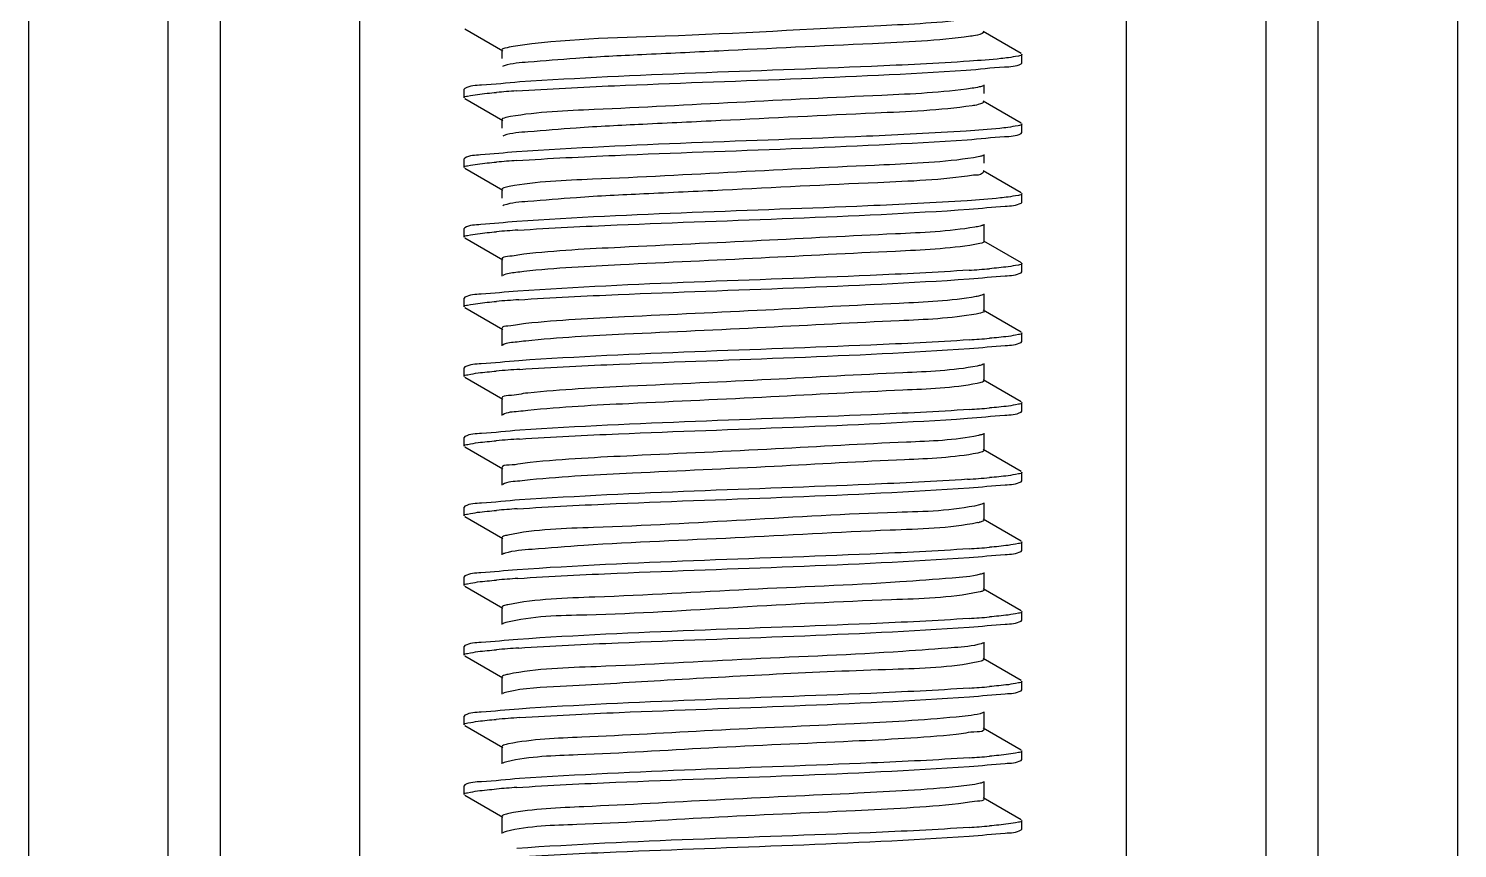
# Model space of a CAD drawing. Extents: x 1680110 to 4798266, y 269661 to 1249705.
# Drawn here: x 2404359.1 to 2404710.5, y 663971.4 to 664173.3 of the extents above; entities that cross this region are included whole.
import ezdxf

# ---------------------------------------------------------------- set-up
doc = ezdxf.new("R2010")
doc.units = 0
doc.header["$LTSCALE"] = 1000
doc.header["$MEASUREMENT"] = 0

# ---------------------------------------------------------------- blocks, each defined once
blk = doc.blocks.new('gfhhrryyfd')
at = {"linetype": 'Continuous'}
for p, q in [((3693152.86, -1741005.43), (3693152.86, -1744418.97)), ((3693187.15, -1741005.43), (3693187.15, -1744418.97)), ((3693200.01, -1741005.43), (3693200.01, -1744418.97)), ((3693234.3, -1741005.43), (3693234.3, -1744418.97)), ((3693422.89, -1741005.43), (3693422.89, -1744418.97)), ((3693457.18, -1741005.43), (3693457.18, -1744418.97)), ((3693470.04, -1741005.43), (3693470.04, -1744418.97)), ((3693504.33, -1741005.43), (3693504.33, -1744418.97)), ((3693260.18, -1743271.24), (3693269.48, -1743276.63)), ((3693397.01, -1743277.3), (3693387.71, -1743271.91)), ((3693269.29, -1743276.41), (3693269.29, -1743278.55)), ((3693397.01, -1743279.81), (3693397.18, -1743279.63)), ((3693397.18, -1743279.63), (3693397.18, -1743277.48)), ((3693397.18, -1743279.63), (3693397.18, -1743277.48)), ((3693269.56, -1743280.44), (3693269.48, -1743280.48)), ((3693269.86, -1743280.32), (3693269.56, -1743280.44)), ((3693260.18, -1743285.87), (3693260.01, -1743286.06)), ((3693260.01, -1743288.2), (3693260.01, -1743286.06)), ((3693260.01, -1743288.2), (3693260.01, -1743286.06)), ((3693387.9, -1743287.12), (3693387.9, -1743284.98)), ((3693260.18, -1743288.39), (3693269.48, -1743293.77)), ((3693397.01, -1743294.44), (3693387.71, -1743289.05)), ((3693269.29, -1743293.56), (3693269.29, -1743295.7)), ((3693397.01, -1743296.96), (3693397.18, -1743296.77)), ((3693397.18, -1743296.77), (3693397.18, -1743294.63)), ((3693397.18, -1743296.77), (3693397.18, -1743294.63)), ((3693269.82, -1743297.48), (3693269.48, -1743297.63)), ((3693260.18, -1743303.01), (3693260.01, -1743303.2)), ((3693260.01, -1743305.34), (3693260.01, -1743303.2)), ((3693260.01, -1743305.34), (3693260.01, -1743303.2)), ((3693387.9, -1743304.26), (3693387.9, -1743302.13)), ((3693260.18, -1743305.53), (3693269.48, -1743310.92)), ((3693397.01, -1743311.59), (3693387.71, -1743306.2)), ((3693269.29, -1743310.7), (3693269.29, -1743312.87)), ((3693269.79, -1743314.64), (3693269.48, -1743314.77)), ((3693397.01, -1743314.1), (3693397.18, -1743313.92)), ((3693397.18, -1743313.92), (3693397.18, -1743311.77)), ((3693397.18, -1743313.92), (3693397.18, -1743311.77)), ((3693260.18, -1743320.16), (3693260.01, -1743320.35)), ((3693260.01, -1743322.49), (3693260.01, -1743320.35)), ((3693260.01, -1743322.49), (3693260.01, -1743320.35)), ((3693387.9, -1743323.56), (3693387.9, -1743319.27)), ((3693260.18, -1743322.68), (3693269.48, -1743328.06)), ((3693387.75, -1743323.37), (3693397.01, -1743328.73)), ((3693269.29, -1743327.85), (3693269.29, -1743332.13)), ((3693397.18, -1743331.06), (3693397.18, -1743328.92)), ((3693397.18, -1743331.06), (3693397.18, -1743328.92)), ((3693397.01, -1743331.25), (3693397.18, -1743331.06)), ((3693260.18, -1743337.3), (3693260.01, -1743337.49)), ((3693260.01, -1743339.63), (3693260.01, -1743337.49)), ((3693260.01, -1743339.63), (3693260.01, -1743337.49)), ((3693387.9, -1743340.71), (3693387.9, -1743336.42)), ((3693260.18, -1743339.82), (3693269.48, -1743345.21)), ((3693397.01, -1743345.88), (3693387.71, -1743340.49)), ((3693269.29, -1743344.99), (3693269.29, -1743349.28)), ((3693397.18, -1743348.21), (3693397.18, -1743346.06)), ((3693397.18, -1743348.21), (3693397.18, -1743346.06)), ((3693397.01, -1743348.4), (3693397.18, -1743348.21)), ((3693387.9, -1743357.85), (3693387.9, -1743353.57)), ((3693260.18, -1743354.45), (3693260.01, -1743354.64)), ((3693260.01, -1743356.78), (3693260.01, -1743354.64)), ((3693260.01, -1743356.78), (3693260.01, -1743354.64)), ((3693260.18, -1743356.97), (3693269.48, -1743362.35)), ((3693397.01, -1743363.02), (3693387.71, -1743357.63)), ((3693269.29, -1743362.14), (3693269.29, -1743366.42)), ((3693397.18, -1743365.35), (3693397.18, -1743363.21)), ((3693397.18, -1743365.35), (3693397.18, -1743363.21)), ((3693397.01, -1743365.54), (3693397.18, -1743365.35)), ((3693387.9, -1743375), (3693387.9, -1743370.71)), ((3693260.18, -1743371.59), (3693260.01, -1743371.78)), ((3693260.01, -1743373.93), (3693260.01, -1743371.78)), ((3693260.01, -1743373.93), (3693260.01, -1743371.78)), ((3693260.18, -1743374.11), (3693269.48, -1743379.5)), ((3693397.01, -1743380.17), (3693387.71, -1743374.78)), ((3693269.29, -1743379.28), (3693269.29, -1743383.57)), ((3693397.18, -1743382.5), (3693397.18, -1743380.35)), ((3693397.18, -1743382.5), (3693397.18, -1743380.35)), ((3693397.01, -1743382.69), (3693397.18, -1743382.5)), ((3693260.18, -1743388.74), (3693260.01, -1743388.93)), ((3693387.9, -1743392.14), (3693387.9, -1743387.86)), ((3693260.01, -1743391.07), (3693260.01, -1743388.93)), ((3693260.01, -1743391.07), (3693260.01, -1743388.93)), ((3693260.18, -1743391.26), (3693269.48, -1743396.65)), ((3693397.01, -1743397.31), (3693387.71, -1743391.93)), ((3693269.29, -1743396.43), (3693269.29, -1743400.71)), ((3693397.18, -1743399.64), (3693397.18, -1743397.5)), ((3693397.18, -1743399.64), (3693397.18, -1743397.5)), ((3693397.01, -1743399.83), (3693397.18, -1743399.64)), ((3693260.18, -1743405.88), (3693260.01, -1743406.07)), ((3693260.01, -1743408.22), (3693260.01, -1743406.07)), ((3693260.01, -1743408.22), (3693260.01, -1743406.07)), ((3693387.9, -1743409.29), (3693387.9, -1743405)), ((3693260.18, -1743408.4), (3693269.48, -1743413.79)), ((3693386.97, -1743409.77), (3693386.43, -1743409.89)), ((3693397.01, -1743414.46), (3693387.71, -1743409.07)), ((3693269.29, -1743413.57), (3693269.29, -1743417.86)), ((3693397.01, -1743416.98), (3693397.18, -1743416.79)), ((3693397.18, -1743416.79), (3693397.18, -1743414.65)), ((3693397.18, -1743416.79), (3693397.18, -1743414.65)), ((3693260.18, -1743423.03), (3693260.01, -1743423.22)), ((3693260.01, -1743425.36), (3693260.01, -1743423.22)), ((3693260.01, -1743425.36), (3693260.01, -1743423.22)), ((3693387.9, -1743426.43), (3693387.9, -1743422.15)), ((3693260.18, -1743425.55), (3693269.48, -1743430.94)), ((3693387.17, -1743426.86), (3693386.46, -1743427.03)), ((3693397.01, -1743431.6), (3693387.71, -1743426.22)), ((3693269.29, -1743430.72), (3693269.29, -1743435.01)), ((3693397.01, -1743434.12), (3693397.18, -1743433.93)), ((3693397.18, -1743433.93), (3693397.18, -1743431.79)), ((3693397.18, -1743433.93), (3693397.18, -1743431.79)), ((3693260.18, -1743440.18), (3693260.01, -1743440.36)), ((3693260.01, -1743442.51), (3693260.01, -1743440.36)), ((3693260.01, -1743442.51), (3693260.01, -1743440.36)), ((3693387.9, -1743443.58), (3693387.9, -1743439.29)), ((3693260.18, -1743442.69), (3693269.48, -1743448.08)), ((3693397.01, -1743448.75), (3693387.71, -1743443.36)), ((3693269.29, -1743447.86), (3693269.29, -1743452.15)), ((3693397.01, -1743451.27), (3693397.18, -1743451.08)), ((3693397.18, -1743451.08), (3693397.18, -1743448.94)), ((3693397.18, -1743451.08), (3693397.18, -1743448.94)), ((3693260.18, -1743457.32), (3693260.01, -1743457.51)), ((3693260.01, -1743459.65), (3693260.01, -1743457.51)), ((3693260.01, -1743459.65), (3693260.01, -1743457.51)), ((3693387.9, -1743460.72), (3693387.9, -1743456.44)), ((3693260.18, -1743459.84), (3693269.48, -1743465.23)), ((3693397.01, -1743465.89), (3693387.71, -1743460.51)), ((3693269.29, -1743465.01), (3693269.29, -1743469.3)), ((3693397.18, -1743468.22), (3693397.18, -1743466.08)), ((3693397.18, -1743468.22), (3693397.18, -1743466.08)), ((3693397.01, -1743468.41), (3693397.18, -1743468.22))]:
    blk.add_line(p, q, dxfattribs=at)
for centre, radius, start, end in [((3693292.54, -1743579.2), 293.36, 93.8464, 94.8037), ((3693292.64, -1743597.55), 294.57, 93.8351, 94.8035), ((3693292.98, -1743618.97), 298.86, 93.7926, 94.8061), ((3693364.5, -1743036.06), 295.23, 273.8292, 274.8033), ((3693293.27, -1743639.69), 302.44, 93.7603, 94.8057), ((3693364.54, -1743053.75), 294.67, 273.8342, 274.8034), ((3693293.59, -1743660.88), 306.5, 93.7255, 94.8043), ((3693364.63, -1743072.08), 293.49, 273.8451, 274.8038), ((3693293.53, -1743677.29), 305.76, 93.7318, 94.8044), ((3693364.02, -1743081.55), 301.19, 273.7704, 274.8067), ((3693292.76, -1743684.81), 296.11, 93.8184, 94.8057), ((3693383.8, -1743380.13), 12.89, 281.5616, 283.1978), ((3693364.5, -1743104.64), 295.22, 273.8292, 274.8033), ((3693292.98, -1743704.59), 298.75, 93.7936, 94.8061), ((3693364.5, -1743121.78), 295.23, 273.8291, 274.8033), ((3693293.26, -1743725.29), 302.31, 93.7615, 94.8057), ((3693364.54, -1743139.44), 294.71, 273.8339, 274.8034), ((3693293.58, -1743746.47), 306.36, 93.7266, 94.8043), ((3693364.63, -1743157.77), 293.53, 273.8448, 274.8037), ((3693292.63, -1743751.69), 294.4, 93.8354, 94.8048), ((3693364.54, -1743173.75), 294.69, 273.8341, 274.8034)]:
    blk.add_arc(centre, radius, start, end, dxfattribs=at)
for points, knots in [([(3693384.54, -1743268.76), (3693377.24, -1743269.78), (3693352.14, -1743270.89), (3693314.71, -1743273.15), (3693284.39, -1743273.68), (3693272.03, -1743275.58)], [0, 0, 0, 0, 0.196293, 0.667285, 1, 1, 1, 1]), ([(3693387.71, -1743271.91), (3693388.19, -1743272.18), (3693385.82, -1743272.97), (3693385.13, -1743272.97), (3693384.54, -1743273.05)], [0, 0, 0, 0, 0.48462, 1, 1, 1, 1]), ([(3693272.03, -1743275.58), (3693271.34, -1743275.69), (3693270.62, -1743275.86), (3693269.29, -1743276.14), (3693269.29, -1743276.41)], [0, 0, 0, 0, 0.721664, 1, 1, 1, 1]), ([(3693384.54, -1743273.05), (3693376.55, -1743274.16), (3693355.87, -1743275.03), (3693328.93, -1743276.4), (3693304.61, -1743277.55), (3693288.94, -1743278.31), (3693277.71, -1743279.3), (3693271.74, -1743279.69), (3693269.86, -1743280.32)], [0, 0, 0, 0, 0.210475, 0.53923, 0.704492, 0.84595, 0.948117, 1, 1, 1, 1]), ([(3693384.32, -1743279.18), (3693376.29, -1743279.73), (3693339.41, -1743281.51), (3693302.49, -1743282.39), (3693273.68, -1743284.3)], [0, 0, 0, 0, 0.21791, 1, 1, 1, 1]), ([(3693383.51, -1743281.38), (3693386.64, -1743281.17), (3693391.02, -1743280.56), (3693395.8, -1743280.51), (3693397.01, -1743279.81)], [0, 0, 0, 0, 0.691292, 1, 1, 1, 1]), ([(3693393.89, -1743278.33), (3693393.28, -1743278.41), (3693390.1, -1743278.77), (3693386.9, -1743279.01), (3693384.32, -1743279.18)], [0, 0, 0, 0, 0.191746, 1, 1, 1, 1]), ([(3693397.18, -1743277.48), (3693397.18, -1743277.79), (3693395.54, -1743278), (3693394.72, -1743278.22), (3693393.89, -1743278.33)], [0, 0, 0, 0, 0.271633, 1, 1, 1, 1]), ([(3693272.87, -1743286.5), (3693280.89, -1743285.95), (3693317.77, -1743284.17), (3693354.7, -1743283.29), (3693383.51, -1743281.38)], [0, 0, 0, 0, 0.217894, 1, 1, 1, 1]), ([(3693273.68, -1743284.3), (3693270.55, -1743284.51), (3693266.17, -1743285.12), (3693261.39, -1743285.17), (3693260.18, -1743285.87)], [0, 0, 0, 0, 0.691306, 1, 1, 1, 1]), ([(3693384.93, -1743285.85), (3693377.59, -1743286.93), (3693358.24, -1743287.78), (3693327.26, -1743289.3), (3693296.83, -1743290.95), (3693278.17, -1743291.64), (3693271.38, -1743292.83)], [0, 0, 0, 0, 0.195608, 0.509578, 0.818222, 1, 1, 1, 1]), ([(3693387.71, -1743285.2), (3693387.41, -1743285.37), (3693386.46, -1743285.6), (3693385.53, -1743285.76), (3693384.93, -1743285.85)], [0, 0, 0, 0, 0.360492, 1, 1, 1, 1]), ([(3693260.01, -1743288.2), (3693260.01, -1743287.89), (3693261.65, -1743287.68), (3693262.47, -1743287.46), (3693263.3, -1743287.35)], [0, 0, 0, 0, 0.271635, 1, 1, 1, 1]), ([(3693384.93, -1743290.14), (3693377.05, -1743291.3), (3693356.38, -1743292.13), (3693329.39, -1743293.52), (3693304.87, -1743294.68), (3693289.02, -1743295.44), (3693277.71, -1743296.46), (3693271.7, -1743296.83), (3693269.82, -1743297.48)], [0, 0, 0, 0, 0.207037, 0.536641, 0.703085, 0.845616, 0.94834, 1, 1, 1, 1]), ([(3693387.71, -1743289.05), (3693388.13, -1743289.3), (3693386.08, -1743290.08), (3693385.45, -1743290.06), (3693384.93, -1743290.14)], [0, 0, 0, 0, 0.481431, 1, 1, 1, 1]), ([(3693271.38, -1743292.83), (3693270.85, -1743292.92), (3693270.27, -1743293.06), (3693269.29, -1743293.34), (3693269.29, -1743293.56)], [0, 0, 0, 0, 0.715451, 1, 1, 1, 1]), ([(3693383.51, -1743296.38), (3693375.34, -1743296.92), (3693338.46, -1743298.69), (3693301.54, -1743299.55), (3693272.87, -1743301.5)], [0, 0, 0, 0, 0.221664, 1, 1, 1, 1]), ([(3693393.76, -1743295.49), (3693393.11, -1743295.58), (3693389.7, -1743295.95), (3693386.28, -1743296.2), (3693383.51, -1743296.38)], [0, 0, 0, 0, 0.191058, 1, 1, 1, 1]), ([(3693383.75, -1743298.51), (3693386.82, -1743298.3), (3693391.12, -1743297.71), (3693395.82, -1743297.65), (3693397.01, -1743296.96)], [0, 0, 0, 0, 0.690982, 1, 1, 1, 1]), ([(3693397.18, -1743294.63), (3693397.18, -1743294.95), (3693395.47, -1743295.15), (3693394.61, -1743295.38), (3693393.76, -1743295.49)], [0, 0, 0, 0, 0.270968, 1, 1, 1, 1]), ([(3693272.94, -1743303.64), (3693281, -1743303.09), (3693317.93, -1743301.31), (3693354.91, -1743300.44), (3693383.75, -1743298.51)], [0, 0, 0, 0, 0.218459, 1, 1, 1, 1]), ([(3693272.87, -1743301.5), (3693269.93, -1743301.7), (3693265.81, -1743302.27), (3693261.32, -1743302.36), (3693260.18, -1743303.01)], [0, 0, 0, 0, 0.690172, 1, 1, 1, 1]), ([(3693385.29, -1743302.94), (3693378, -1743304.09), (3693358.52, -1743304.88), (3693327.28, -1743306.44), (3693296.6, -1743308.15), (3693277.82, -1743308.76), (3693271.09, -1743310.03)], [0, 0, 0, 0, 0.193342, 0.50965, 0.820575, 1, 1, 1, 1]), ([(3693387.71, -1743302.35), (3693387.44, -1743302.5), (3693386.62, -1743302.71), (3693385.81, -1743302.86), (3693385.29, -1743302.94)], [0, 0, 0, 0, 0.365978, 1, 1, 1, 1]), ([(3693260.01, -1743305.34), (3693260.01, -1743305.03), (3693261.66, -1743304.83), (3693262.49, -1743304.6), (3693263.32, -1743304.49)], [0, 0, 0, 0, 0.271546, 1, 1, 1, 1]), ([(3693385.29, -1743307.23), (3693377.53, -1743308.45), (3693356.88, -1743309.22), (3693329.87, -1743310.65), (3693305.14, -1743311.81), (3693289.13, -1743312.57), (3693277.73, -1743313.61), (3693271.66, -1743313.97), (3693269.79, -1743314.64)], [0, 0, 0, 0, 0.203475, 0.533865, 0.701503, 0.845145, 0.948486, 1, 1, 1, 1]), ([(3693387.71, -1743306.2), (3693387.86, -1743306.29), (3693387.03, -1743307.57), (3693386.05, -1743307.11), (3693385.29, -1743307.23)], [0, 0, 0, 0, 0.189692, 1, 1, 1, 1]), ([(3693271.09, -1743310.03), (3693270.64, -1743310.12), (3693270.12, -1743310.23), (3693269.29, -1743310.51), (3693269.29, -1743310.7)], [0, 0, 0, 0, 0.711587, 1, 1, 1, 1]), ([(3693383.75, -1743313.51), (3693375.6, -1743314.06), (3693338.67, -1743315.83), (3693301.68, -1743316.69), (3693272.94, -1743318.64)], [0, 0, 0, 0, 0.220809, 1, 1, 1, 1]), ([(3693393.81, -1743312.63), (3693393.18, -1743312.71), (3693389.83, -1743313.09), (3693386.47, -1743313.33), (3693383.75, -1743313.51)], [0, 0, 0, 0, 0.191038, 1, 1, 1, 1]), ([(3693384.21, -1743315.62), (3693387.17, -1743315.42), (3693391.33, -1743314.85), (3693395.86, -1743314.77), (3693397.01, -1743314.1)], [0, 0, 0, 0, 0.690315, 1, 1, 1, 1]), ([(3693397.18, -1743311.77), (3693397.18, -1743312.09), (3693395.5, -1743312.29), (3693394.66, -1743312.52), (3693393.81, -1743312.63)], [0, 0, 0, 0, 0.271231, 1, 1, 1, 1]), ([(3693273.22, -1743320.77), (3693281.35, -1743320.22), (3693318.35, -1743318.44), (3693355.39, -1743317.58), (3693384.21, -1743315.62)], [0, 0, 0, 0, 0.220033, 1, 1, 1, 1]), ([(3693260.01, -1743322.49), (3693260.01, -1743322.18), (3693261.66, -1743321.97), (3693262.5, -1743321.75), (3693263.33, -1743321.64)], [0, 0, 0, 0, 0.271439, 1, 1, 1, 1]), ([(3693272.94, -1743318.64), (3693269.98, -1743318.84), (3693265.84, -1743319.42), (3693261.33, -1743319.5), (3693260.18, -1743320.16)], [0, 0, 0, 0, 0.690276, 1, 1, 1, 1]), ([(3693385.63, -1743320.03), (3693379.18, -1743321.12), (3693361.58, -1743321.85), (3693332.54, -1743323.43), (3693302.05, -1743324.82), (3693282.55, -1743325.8), (3693274.65, -1743326.68)], [0, 0, 0, 0, 0.176416, 0.473758, 0.785535, 1, 1, 1, 1]), ([(3693387.7, -1743319.49), (3693387.47, -1743319.63), (3693386.77, -1743319.82), (3693386.07, -1743319.96), (3693385.63, -1743320.03)], [0, 0, 0, 0, 0.372348, 1, 1, 1, 1]), ([(3693385.63, -1743324.32), (3693379.18, -1743325.4), (3693361.58, -1743326.14), (3693332.54, -1743327.72), (3693302.05, -1743329.1), (3693282.55, -1743330.09), (3693274.65, -1743330.96)], [0, 0, 0, 0, 0.176416, 0.473758, 0.785535, 1, 1, 1, 1]), ([(3693387.89, -1743323.56), (3693387.89, -1743323.79), (3693386.82, -1743324.07), (3693386.2, -1743324.22), (3693385.63, -1743324.32)], [0, 0, 0, 0, 0.283117, 1, 1, 1, 1]), ([(3693274.65, -1743326.68), (3693273.31, -1743326.83), (3693272.03, -1743327.22), (3693269.29, -1743327.36), (3693269.29, -1743327.85)], [0, 0, 0, 0, 0.732536, 1, 1, 1, 1]), ([(3693397.18, -1743328.92), (3693397.18, -1743329.23), (3693395.53, -1743329.44), (3693394.69, -1743329.66), (3693393.86, -1743329.77)], [0, 0, 0, 0, 0.271491, 1, 1, 1, 1]), ([(3693274.65, -1743330.96), (3693274.01, -1743331.04), (3693272.29, -1743331.3), (3693270.44, -1743331.36), (3693269.48, -1743331.92)], [0, 0, 0, 0, 0.371201, 1, 1, 1, 1]), ([(3693384.21, -1743330.62), (3693376.12, -1743331.17), (3693339.12, -1743332.96), (3693302.08, -1743333.82), (3693273.22, -1743335.77)], [0, 0, 0, 0, 0.218896, 1, 1, 1, 1]), ([(3693384.24, -1743332.77), (3693387.2, -1743332.56), (3693391.34, -1743331.99), (3693395.86, -1743331.91), (3693397.01, -1743331.25)], [0, 0, 0, 0, 0.690269, 1, 1, 1, 1]), ([(3693273.22, -1743335.77), (3693270.2, -1743335.97), (3693265.97, -1743336.56), (3693261.35, -1743336.63), (3693260.18, -1743337.3)], [0, 0, 0, 0, 0.690689, 1, 1, 1, 1]), ([(3693273.43, -1743337.9), (3693281.58, -1743337.35), (3693318.52, -1743335.58), (3693355.5, -1743334.72), (3693384.24, -1743332.77)], [0, 0, 0, 0, 0.220774, 1, 1, 1, 1]), ([(3693260.01, -1743339.63), (3693260.01, -1743339.32), (3693261.69, -1743339.12), (3693262.53, -1743338.89), (3693263.38, -1743338.78)], [0, 0, 0, 0, 0.271222, 1, 1, 1, 1]), ([(3693385.94, -1743337.12), (3693379.7, -1743338.25), (3693362.38, -1743338.92), (3693333.59, -1743340.55), (3693302.95, -1743341.91), (3693283.24, -1743342.91), (3693275.16, -1743343.77)], [0, 0, 0, 0, 0.171322, 0.466729, 0.780436, 1, 1, 1, 1]), ([(3693387.71, -1743336.64), (3693387.5, -1743336.75), (3693386.91, -1743336.93), (3693386.31, -1743337.06), (3693385.94, -1743337.12)], [0, 0, 0, 0, 0.378906, 1, 1, 1, 1]), ([(3693385.94, -1743341.41), (3693379.7, -1743342.54), (3693362.38, -1743343.21), (3693333.59, -1743344.83), (3693302.95, -1743346.2), (3693283.24, -1743347.2), (3693275.16, -1743348.06)], [0, 0, 0, 0, 0.171322, 0.466729, 0.780436, 1, 1, 1, 1]), ([(3693387.89, -1743340.71), (3693387.89, -1743340.91), (3693386.99, -1743341.19), (3693386.43, -1743341.32), (3693385.94, -1743341.41)], [0, 0, 0, 0, 0.286608, 1, 1, 1, 1]), ([(3693275.16, -1743343.77), (3693273.69, -1743343.92), (3693272.3, -1743344.36), (3693269.29, -1743344.46), (3693269.3, -1743344.99)], [0, 0, 0, 0, 0.7335, 1, 1, 1, 1]), ([(3693397.18, -1743346.06), (3693397.18, -1743346.38), (3693395.53, -1743346.58), (3693394.7, -1743346.81), (3693393.87, -1743346.92)], [0, 0, 0, 0, 0.271533, 1, 1, 1, 1]), ([(3693275.16, -1743348.06), (3693274.45, -1743348.13), (3693272.57, -1743348.41), (3693270.52, -1743348.46), (3693269.48, -1743349.06)], [0, 0, 0, 0, 0.373307, 1, 1, 1, 1]), ([(3693384.24, -1743347.77), (3693376.18, -1743348.32), (3693339.25, -1743350.1), (3693302.27, -1743350.97), (3693273.43, -1743352.9)], [0, 0, 0, 0, 0.218489, 1, 1, 1, 1]), ([(3693273.67, -1743355.03), (3693281.84, -1743354.49), (3693318.72, -1743352.72), (3693355.64, -1743351.86), (3693384.31, -1743349.91)], [0, 0, 0, 0, 0.221632, 1, 1, 1, 1]), ([(3693384.31, -1743349.91), (3693387.25, -1743349.71), (3693391.37, -1743349.13), (3693395.86, -1743349.05), (3693397.01, -1743348.4)], [0, 0, 0, 0, 0.690169, 1, 1, 1, 1]), ([(3693273.43, -1743352.9), (3693270.36, -1743353.11), (3693266.06, -1743353.7), (3693261.37, -1743353.76), (3693260.18, -1743354.45)], [0, 0, 0, 0, 0.690984, 1, 1, 1, 1]), ([(3693260.01, -1743356.78), (3693260.01, -1743356.46), (3693261.72, -1743356.26), (3693262.58, -1743356.02), (3693263.44, -1743355.91)], [0, 0, 0, 0, 0.270951, 1, 1, 1, 1]), ([(3693386.23, -1743354.21), (3693380.21, -1743355.39), (3693363.16, -1743355.99), (3693334.64, -1743357.66), (3693303.87, -1743359), (3693283.94, -1743360.02), (3693275.69, -1743360.86)], [0, 0, 0, 0, 0.16621, 0.459673, 0.775317, 1, 1, 1, 1]), ([(3693387.71, -1743353.78), (3693387.53, -1743353.88), (3693387.04, -1743354.04), (3693386.54, -1743354.15), (3693386.23, -1743354.21)], [0, 0, 0, 0, 0.386574, 1, 1, 1, 1]), ([(3693386.23, -1743358.5), (3693380.21, -1743359.68), (3693363.16, -1743360.27), (3693334.64, -1743361.95), (3693303.87, -1743363.29), (3693283.94, -1743364.3), (3693275.69, -1743365.15)], [0, 0, 0, 0, 0.16621, 0.459673, 0.775317, 1, 1, 1, 1]), ([(3693387.89, -1743357.85), (3693387.89, -1743358.03), (3693387.14, -1743358.31), (3693386.65, -1743358.42), (3693386.23, -1743358.5)], [0, 0, 0, 0, 0.29131, 1, 1, 1, 1]), ([(3693275.69, -1743360.86), (3693274.09, -1743361.02), (3693272.58, -1743361.5), (3693269.29, -1743361.56), (3693269.3, -1743362.14)], [0, 0, 0, 0, 0.734301, 1, 1, 1, 1]), ([(3693397.18, -1743363.21), (3693397.18, -1743363.52), (3693395.54, -1743363.73), (3693394.71, -1743363.95), (3693393.89, -1743364.06)], [0, 0, 0, 0, 0.271629, 1, 1, 1, 1]), ([(3693275.69, -1743365.15), (3693274.9, -1743365.23), (3693272.85, -1743365.52), (3693270.62, -1743365.55), (3693269.48, -1743366.21)], [0, 0, 0, 0, 0.375224, 1, 1, 1, 1]), ([(3693273.63, -1743372.18), (3693281.73, -1743371.64), (3693318.46, -1743369.88), (3693355.24, -1743369), (3693383.83, -1743367.08)], [0, 0, 0, 0, 0.220785, 1, 1, 1, 1]), ([(3693384.31, -1743364.91), (3693376.29, -1743365.46), (3693339.41, -1743367.23), (3693302.48, -1743368.12), (3693273.67, -1743370.03)], [0, 0, 0, 0, 0.217929, 1, 1, 1, 1]), ([(3693383.83, -1743367.08), (3693386.88, -1743366.88), (3693391.16, -1743366.29), (3693395.82, -1743366.22), (3693397.01, -1743365.54)], [0, 0, 0, 0, 0.690884, 1, 1, 1, 1]), ([(3693273.67, -1743370.03), (3693270.55, -1743370.24), (3693266.17, -1743370.84), (3693261.39, -1743370.9), (3693260.18, -1743371.59)], [0, 0, 0, 0, 0.691296, 1, 1, 1, 1]), ([(3693387.71, -1743370.93), (3693387.56, -1743371.01), (3693387.16, -1743371.15), (3693386.75, -1743371.25), (3693386.5, -1743371.3)], [0, 0, 0, 0, 0.395232, 1, 1, 1, 1]), ([(3693260.01, -1743373.93), (3693260.01, -1743373.6), (3693261.72, -1743373.4), (3693262.57, -1743373.17), (3693263.43, -1743373.06)], [0, 0, 0, 0, 0.270992, 1, 1, 1, 1]), ([(3693386.5, -1743371.3), (3693380.7, -1743372.54), (3693363.93, -1743373.04), (3693335.68, -1743374.78), (3693304.8, -1743376.09), (3693284.66, -1743377.12), (3693276.24, -1743377.95)], [0, 0, 0, 0, 0.161077, 0.452585, 0.770175, 1, 1, 1, 1]), ([(3693276.24, -1743377.95), (3693274.5, -1743378.12), (3693272.88, -1743378.65), (3693269.29, -1743378.66), (3693269.3, -1743379.28)], [0, 0, 0, 0, 0.734958, 1, 1, 1, 1]), ([(3693386.33, -1743375.63), (3693380.43, -1743376.81), (3693363.6, -1743377.38), (3693335.35, -1743379.07), (3693304.61, -1743380.39), (3693284.6, -1743381.42), (3693276.24, -1743382.24)], [0, 0, 0, 0, 0.163685, 0.455244, 0.771393, 1, 1, 1, 1]), ([(3693387.89, -1743375), (3693387.89, -1743375.16), (3693387.19, -1743375.44), (3693386.72, -1743375.55), (3693386.33, -1743375.63)], [0, 0, 0, 0, 0.292957, 1, 1, 1, 1]), ([(3693397.18, -1743380.35), (3693397.18, -1743380.67), (3693395.51, -1743380.87), (3693394.68, -1743381.1), (3693393.84, -1743381.21)], [0, 0, 0, 0, 0.271348, 1, 1, 1, 1]), ([(3693276.24, -1743382.24), (3693275.38, -1743382.32), (3693273.15, -1743382.64), (3693270.71, -1743382.64), (3693269.48, -1743383.35)], [0, 0, 0, 0, 0.376966, 1, 1, 1, 1]), ([(3693273.05, -1743389.36), (3693281.17, -1743388.81), (3693318.22, -1743387.03), (3693355.32, -1743386.17), (3693384.21, -1743384.2)], [0, 0, 0, 0, 0.219478, 1, 1, 1, 1]), ([(3693383.83, -1743382.09), (3693375.77, -1743382.63), (3693339.04, -1743384.39), (3693302.26, -1743385.27), (3693273.63, -1743387.18)], [0, 0, 0, 0, 0.219586, 1, 1, 1, 1]), ([(3693384.21, -1743384.2), (3693387.17, -1743384), (3693391.33, -1743383.43), (3693395.86, -1743383.35), (3693397.01, -1743382.69)], [0, 0, 0, 0, 0.690315, 1, 1, 1, 1]), ([(3693273.63, -1743387.18), (3693270.51, -1743387.39), (3693266.15, -1743387.99), (3693261.39, -1743388.04), (3693260.18, -1743388.74)], [0, 0, 0, 0, 0.69124, 1, 1, 1, 1]), ([(3693386.75, -1743388.39), (3693380.14, -1743389.95), (3693360.76, -1743390.22), (3693329.21, -1743392.15), (3693297.33, -1743393.92), (3693277.64, -1743394.38), (3693270.74, -1743395.83)], [0, 0, 0, 0, 0.175128, 0.495203, 0.817983, 1, 1, 1, 1]), ([(3693387.7, -1743388.07), (3693387.59, -1743388.14), (3693387.27, -1743388.26), (3693386.94, -1743388.35), (3693386.75, -1743388.39)], [0, 0, 0, 0, 0.405131, 1, 1, 1, 1]), ([(3693260.01, -1743391.07), (3693260.01, -1743390.76), (3693261.65, -1743390.55), (3693262.48, -1743390.33), (3693263.3, -1743390.22)], [0, 0, 0, 0, 0.27158, 1, 1, 1, 1]), ([(3693387.89, -1743392.14), (3693387.89, -1743392.27), (3693387.4, -1743392.52), (3693387.04, -1743392.61), (3693386.75, -1743392.68)], [0, 0, 0, 0, 0.304522, 1, 1, 1, 1]), ([(3693270.74, -1743395.83), (3693270.37, -1743395.9), (3693269.94, -1743396), (3693269.3, -1743396.27), (3693269.3, -1743396.43)], [0, 0, 0, 0, 0.704943, 1, 1, 1, 1]), ([(3693386.39, -1743392.76), (3693379.3, -1743394.21), (3693359.22, -1743394.65), (3693327, -1743396.68), (3693297.55, -1743397.7), (3693278.75, -1743399.2), (3693272.21, -1743399.66), (3693270.06, -1743400.28)], [0, 0, 0, 0, 0.186078, 0.513276, 0.832943, 0.94246, 1, 1, 1, 1]), ([(3693384.21, -1743399.21), (3693376.1, -1743399.76), (3693339.05, -1743401.54), (3693301.95, -1743402.4), (3693273.05, -1743404.36)], [0, 0, 0, 0, 0.219133, 1, 1, 1, 1]), ([(3693397.18, -1743397.5), (3693397.18, -1743397.81), (3693395.53, -1743398.02), (3693394.69, -1743398.24), (3693393.86, -1743398.35)], [0, 0, 0, 0, 0.271492, 1, 1, 1, 1]), ([(3693270.06, -1743400.28), (3693269.95, -1743400.31), (3693269.75, -1743400.37), (3693269.56, -1743400.45), (3693269.48, -1743400.5)], [0, 0, 0, 0, 0.573549, 1, 1, 1, 1]), ([(3693273.21, -1743406.49), (3693281.34, -1743405.95), (3693318.34, -1743404.17), (3693355.39, -1743403.31), (3693384.21, -1743401.35)], [0, 0, 0, 0, 0.220011, 1, 1, 1, 1]), ([(3693384.21, -1743401.35), (3693387.17, -1743401.15), (3693391.33, -1743400.57), (3693395.86, -1743400.49), (3693397.01, -1743399.83)], [0, 0, 0, 0, 0.690316, 1, 1, 1, 1]), ([(3693273.05, -1743404.36), (3693270.07, -1743404.56), (3693265.89, -1743405.14), (3693261.34, -1743405.22), (3693260.18, -1743405.88)], [0, 0, 0, 0, 0.690447, 1, 1, 1, 1]), ([(3693386.97, -1743405.48), (3693384.72, -1743406.07), (3693378.06, -1743406.57), (3693359.12, -1743408.02), (3693329.72, -1743409.07), (3693297.68, -1743411.08), (3693277.77, -1743411.51), (3693270.77, -1743412.96)], [0, 0, 0, 0, 0.059799, 0.170734, 0.490641, 0.815855, 1, 1, 1, 1]), ([(3693387.71, -1743405.22), (3693387.61, -1743405.27), (3693387.37, -1743405.37), (3693387.12, -1743405.45), (3693386.97, -1743405.48)], [0, 0, 0, 0, 0.416277, 1, 1, 1, 1]), ([(3693260.01, -1743408.22), (3693260.01, -1743407.9), (3693261.66, -1743407.7), (3693262.5, -1743407.47), (3693263.33, -1743407.36)], [0, 0, 0, 0, 0.271445, 1, 1, 1, 1]), ([(3693386.43, -1743409.89), (3693379.45, -1743411.35), (3693359.59, -1743411.81), (3693327.53, -1743413.56), (3693296.02, -1743415.6), (3693276.71, -1743415.72), (3693270.26, -1743417.37)], [0, 0, 0, 0, 0.183701, 0.508444, 0.82842, 1, 1, 1, 1]), ([(3693387.89, -1743409.29), (3693387.89, -1743409.4), (3693387.51, -1743409.63), (3693387.21, -1743409.71), (3693386.97, -1743409.77)], [0, 0, 0, 0, 0.312927, 1, 1, 1, 1]), ([(3693270.77, -1743412.96), (3693270.39, -1743413.04), (3693269.95, -1743413.14), (3693269.3, -1743413.41), (3693269.3, -1743413.57)], [0, 0, 0, 0, 0.705397, 1, 1, 1, 1]), ([(3693384.21, -1743416.35), (3693376.12, -1743416.9), (3693339.12, -1743418.68), (3693302.08, -1743419.55), (3693273.21, -1743421.5)], [0, 0, 0, 0, 0.218907, 1, 1, 1, 1]), ([(3693397.18, -1743414.65), (3693397.18, -1743414.96), (3693395.53, -1743415.16), (3693394.69, -1743415.39), (3693393.86, -1743415.5)], [0, 0, 0, 0, 0.271491, 1, 1, 1, 1]), ([(3693270.26, -1743417.37), (3693270.11, -1743417.41), (3693269.84, -1743417.48), (3693269.58, -1743417.59), (3693269.48, -1743417.64)], [0, 0, 0, 0, 0.586059, 1, 1, 1, 1]), ([(3693273.42, -1743423.63), (3693281.57, -1743423.08), (3693318.51, -1743421.31), (3693355.49, -1743420.45), (3693384.24, -1743418.49)], [0, 0, 0, 0, 0.220746, 1, 1, 1, 1]), ([(3693384.24, -1743418.49), (3693387.2, -1743418.29), (3693391.34, -1743417.72), (3693395.86, -1743417.64), (3693397.01, -1743416.98)], [0, 0, 0, 0, 0.690272, 1, 1, 1, 1]), ([(3693273.21, -1743421.5), (3693270.19, -1743421.7), (3693265.96, -1743422.29), (3693261.35, -1743422.36), (3693260.18, -1743423.03)], [0, 0, 0, 0, 0.69068, 1, 1, 1, 1]), ([(3693387.17, -1743422.57), (3693385.04, -1743423.2), (3693378.53, -1743423.65), (3693359.78, -1743425.16), (3693330.31, -1743426.18), (3693298.05, -1743428.2), (3693277.92, -1743428.65), (3693270.81, -1743430.1)], [0, 0, 0, 0, 0.056967, 0.166117, 0.485703, 0.813401, 1, 1, 1, 1]), ([(3693387.71, -1743422.36), (3693387.63, -1743422.4), (3693387.46, -1743422.48), (3693387.27, -1743422.54), (3693387.17, -1743422.57)], [0, 0, 0, 0, 0.42914, 1, 1, 1, 1]), ([(3693260.01, -1743425.36), (3693260.01, -1743425.04), (3693261.69, -1743424.84), (3693262.53, -1743424.61), (3693263.37, -1743424.5)], [0, 0, 0, 0, 0.271231, 1, 1, 1, 1]), ([(3693386.46, -1743427.03), (3693379.57, -1743428.48), (3693353.3, -1743429.14), (3693319.09, -1743430.99), (3693287.5, -1743432.94), (3693274.79, -1743433.46), (3693270.49, -1743434.46)], [0, 0, 0, 0, 0.181624, 0.673933, 0.885992, 1, 1, 1, 1]), ([(3693387.89, -1743426.43), (3693387.89, -1743426.53), (3693387.61, -1743426.73), (3693387.35, -1743426.81), (3693387.17, -1743426.86)], [0, 0, 0, 0, 0.323936, 1, 1, 1, 1]), ([(3693270.81, -1743430.1), (3693270.43, -1743430.18), (3693269.98, -1743430.28), (3693269.3, -1743430.56), (3693269.3, -1743430.72)], [0, 0, 0, 0, 0.706204, 1, 1, 1, 1]), ([(3693270.49, -1743434.46), (3693270.28, -1743434.5), (3693269.94, -1743434.59), (3693269.61, -1743434.72), (3693269.48, -1743434.79)], [0, 0, 0, 0, 0.596978, 1, 1, 1, 1]), ([(3693384.24, -1743433.49), (3693376.18, -1743434.04), (3693339.24, -1743435.82), (3693302.26, -1743436.7), (3693273.42, -1743438.63)], [0, 0, 0, 0, 0.218507, 1, 1, 1, 1]), ([(3693384.31, -1743435.63), (3693387.25, -1743435.43), (3693391.37, -1743434.86), (3693395.86, -1743434.78), (3693397.01, -1743434.12)], [0, 0, 0, 0, 0.690172, 1, 1, 1, 1]), ([(3693397.18, -1743431.79), (3693397.18, -1743432.1), (3693395.53, -1743432.31), (3693394.7, -1743432.53), (3693393.87, -1743432.64)], [0, 0, 0, 0, 0.27153, 1, 1, 1, 1]), ([(3693273.66, -1743440.75), (3693281.83, -1743440.21), (3693318.71, -1743438.45), (3693355.64, -1743437.59), (3693384.31, -1743435.63)], [0, 0, 0, 0, 0.221603, 1, 1, 1, 1]), ([(3693273.42, -1743438.63), (3693270.36, -1743438.83), (3693266.06, -1743439.43), (3693261.37, -1743439.49), (3693260.18, -1743440.18)], [0, 0, 0, 0, 0.690974, 1, 1, 1, 1]), ([(3693381.06, -1743440.61), (3693372.72, -1743441.44), (3693352.72, -1743442.46), (3693321.97, -1743443.79), (3693293.67, -1743445.47), (3693276.8, -1743446.05), (3693270.88, -1743447.23)], [0, 0, 0, 0, 0.227856, 0.543944, 0.835881, 1, 1, 1, 1]), ([(3693387.71, -1743439.51), (3693387.47, -1743439.65), (3693385.26, -1743440.23), (3693383.03, -1743440.42), (3693381.06, -1743440.61)], [0, 0, 0, 0, 0.122489, 1, 1, 1, 1]), ([(3693260.01, -1743442.51), (3693260.01, -1743442.18), (3693261.72, -1743441.99), (3693262.58, -1743441.75), (3693263.43, -1743441.64)], [0, 0, 0, 0, 0.27096, 1, 1, 1, 1]), ([(3693381.06, -1743444.9), (3693372.59, -1743445.74), (3693352.3, -1743446.78), (3693321.21, -1743448.07), (3693292.94, -1743449.89), (3693276.19, -1743450.29), (3693270.49, -1743451.6)], [0, 0, 0, 0, 0.230632, 0.550008, 0.84183, 1, 1, 1, 1]), ([(3693387.89, -1743443.58), (3693387.9, -1743444.2), (3693384.37, -1743444.21), (3693382.77, -1743444.73), (3693381.06, -1743444.9)], [0, 0, 0, 0, 0.265163, 1, 1, 1, 1]), ([(3693270.88, -1743447.23), (3693270.48, -1743447.31), (3693270.01, -1743447.42), (3693269.3, -1743447.7), (3693269.3, -1743447.86)], [0, 0, 0, 0, 0.707279, 1, 1, 1, 1]), ([(3693270.49, -1743451.6), (3693270.29, -1743451.65), (3693269.94, -1743451.74), (3693269.61, -1743451.86), (3693269.48, -1743451.93)], [0, 0, 0, 0, 0.596953, 1, 1, 1, 1]), ([(3693384.31, -1743450.63), (3693376.28, -1743451.18), (3693339.4, -1743452.96), (3693302.48, -1743453.84), (3693273.66, -1743455.76)], [0, 0, 0, 0, 0.217948, 1, 1, 1, 1]), ([(3693384.24, -1743452.78), (3693387.2, -1743452.58), (3693391.34, -1743452.01), (3693395.86, -1743451.93), (3693397.01, -1743451.27)], [0, 0, 0, 0, 0.69027, 1, 1, 1, 1]), ([(3693397.18, -1743448.94), (3693397.18, -1743449.25), (3693395.54, -1743449.45), (3693394.71, -1743449.68), (3693393.89, -1743449.78)], [0, 0, 0, 0, 0.271626, 1, 1, 1, 1]), ([(3693272.94, -1743457.95), (3693281.06, -1743457.4), (3693318.16, -1743455.61), (3693355.31, -1743454.75), (3693384.24, -1743452.78)], [0, 0, 0, 0, 0.219156, 1, 1, 1, 1]), ([(3693260.01, -1743459.65), (3693260.01, -1743459.34), (3693261.65, -1743459.13), (3693262.47, -1743458.91), (3693263.3, -1743458.8)], [0, 0, 0, 0, 0.271632, 1, 1, 1, 1]), ([(3693273.66, -1743455.76), (3693270.54, -1743455.96), (3693266.17, -1743456.57), (3693261.39, -1743456.62), (3693260.18, -1743457.32)], [0, 0, 0, 0, 0.691286, 1, 1, 1, 1]), ([(3693381.61, -1743457.7), (3693373.39, -1743458.55), (3693353.5, -1743459.56), (3693322.76, -1743460.91), (3693294.18, -1743462.57), (3693277.08, -1743463.18), (3693271.01, -1743464.35)], [0, 0, 0, 0, 0.223654, 0.53891, 0.832763, 1, 1, 1, 1]), ([(3693387.71, -1743456.65), (3693387.48, -1743456.78), (3693385.46, -1743457.34), (3693383.41, -1743457.52), (3693381.61, -1743457.7)], [0, 0, 0, 0, 0.124444, 1, 1, 1, 1]), ([(3693381.61, -1743461.99), (3693373.16, -1743462.86), (3693352.75, -1743463.9), (3693321.4, -1743465.19), (3693292.9, -1743467.09), (3693275.99, -1743467.39), (3693270.34, -1743468.78)], [0, 0, 0, 0, 0.228548, 0.5497, 0.843389, 1, 1, 1, 1]), ([(3693387.89, -1743460.72), (3693387.9, -1743461.29), (3693384.66, -1743461.36), (3693383.18, -1743461.83), (3693381.61, -1743461.99)], [0, 0, 0, 0, 0.265626, 1, 1, 1, 1]), ([(3693271.01, -1743464.35), (3693270.58, -1743464.43), (3693270.08, -1743464.55), (3693269.3, -1743464.83), (3693269.3, -1743465.01)], [0, 0, 0, 0, 0.709708, 1, 1, 1, 1]), ([(3693397.18, -1743466.08), (3693397.18, -1743466.39), (3693395.53, -1743466.6), (3693394.7, -1743466.82), (3693393.87, -1743466.93)], [0, 0, 0, 0, 0.27153, 1, 1, 1, 1]), ([(3693270.34, -1743468.78), (3693270.17, -1743468.83), (3693269.87, -1743468.91), (3693269.59, -1743469.02), (3693269.48, -1743469.08)], [0, 0, 0, 0, 0.589537, 1, 1, 1, 1]), ([(3693384.24, -1743467.78), (3693376.12, -1743468.34), (3693339.02, -1743470.12), (3693301.87, -1743470.98), (3693272.94, -1743472.95)], [0, 0, 0, 0, 0.219182, 1, 1, 1, 1]), ([(3693384.21, -1743469.93), (3693387.17, -1743469.73), (3693391.33, -1743469.15), (3693395.86, -1743469.08), (3693397.01, -1743468.41)], [0, 0, 0, 0, 0.690315, 1, 1, 1, 1]), ([(3693273.04, -1743475.09), (3693281.16, -1743474.54), (3693318.22, -1743472.75), (3693355.32, -1743471.89), (3693384.21, -1743469.93)], [0, 0, 0, 0, 0.219464, 1, 1, 1, 1])]:
    blk.add_open_spline(points, degree=3, knots=knots, dxfattribs=at)
for points in [[(3693263.3, -1743287.35), (3693264.85, -1743287.15), (3693266.42, -1743287), (3693267.98, -1743286.87)], [(3693263.32, -1743304.49), (3693264.86, -1743304.29), (3693266.42, -1743304.15), (3693267.97, -1743304.02)], [(3693263.33, -1743321.64), (3693264.86, -1743321.44), (3693266.4, -1743321.3), (3693267.94, -1743321.16)], [(3693393.86, -1743329.77), (3693392.32, -1743329.97), (3693390.77, -1743330.11), (3693389.22, -1743330.25)], [(3693263.38, -1743338.78), (3693264.89, -1743338.58), (3693266.41, -1743338.44), (3693267.93, -1743338.31)], [(3693393.87, -1743346.92), (3693392.32, -1743347.12), (3693390.77, -1743347.26), (3693389.21, -1743347.39)], [(3693263.44, -1743355.91), (3693264.93, -1743355.72), (3693266.42, -1743355.58), (3693267.92, -1743355.46)], [(3693393.89, -1743364.06), (3693392.34, -1743364.26), (3693390.77, -1743364.4), (3693389.21, -1743364.54)], [(3693263.43, -1743373.06), (3693264.92, -1743372.87), (3693266.42, -1743372.73), (3693267.92, -1743372.6)], [(3693393.84, -1743381.21), (3693392.32, -1743381.41), (3693390.79, -1743381.55), (3693389.26, -1743381.68)], [(3693263.3, -1743390.22), (3693264.85, -1743390.02), (3693266.4, -1743389.88), (3693267.96, -1743389.74)], [(3693393.86, -1743398.35), (3693392.32, -1743398.55), (3693390.77, -1743398.7), (3693389.22, -1743398.83)], [(3693263.33, -1743407.36), (3693264.86, -1743407.16), (3693266.4, -1743407.02), (3693267.94, -1743406.89)], [(3693393.86, -1743415.5), (3693392.32, -1743415.7), (3693390.77, -1743415.84), (3693389.22, -1743415.97)], [(3693263.37, -1743424.5), (3693264.89, -1743424.31), (3693266.41, -1743424.17), (3693267.93, -1743424.04)], [(3693393.87, -1743432.64), (3693392.32, -1743432.84), (3693390.77, -1743432.99), (3693389.21, -1743433.12)], [(3693263.43, -1743441.64), (3693264.92, -1743441.45), (3693266.42, -1743441.31), (3693267.92, -1743441.18)], [(3693393.89, -1743449.78), (3693392.34, -1743449.99), (3693390.77, -1743450.13), (3693389.21, -1743450.26)], [(3693263.3, -1743458.8), (3693264.85, -1743458.6), (3693266.41, -1743458.46), (3693267.97, -1743458.32)], [(3693393.87, -1743466.93), (3693392.32, -1743467.13), (3693390.77, -1743467.28), (3693389.21, -1743467.41)]]:
    blk.add_open_spline(points, degree=3, dxfattribs=at)

msp = doc.modelspace()

# ---------------------------------------------------------------- block references
at = {"lineweight": -3, "xscale": 0.9999959468841553, "yscale": 0.9999959506094456, "zscale": 0.9999959495959999}
msp.add_blockref('gfhhrryyfd', (-1288778.82, 2407437.34), dxfattribs=at)

doc.saveas('drawing.dxf')
